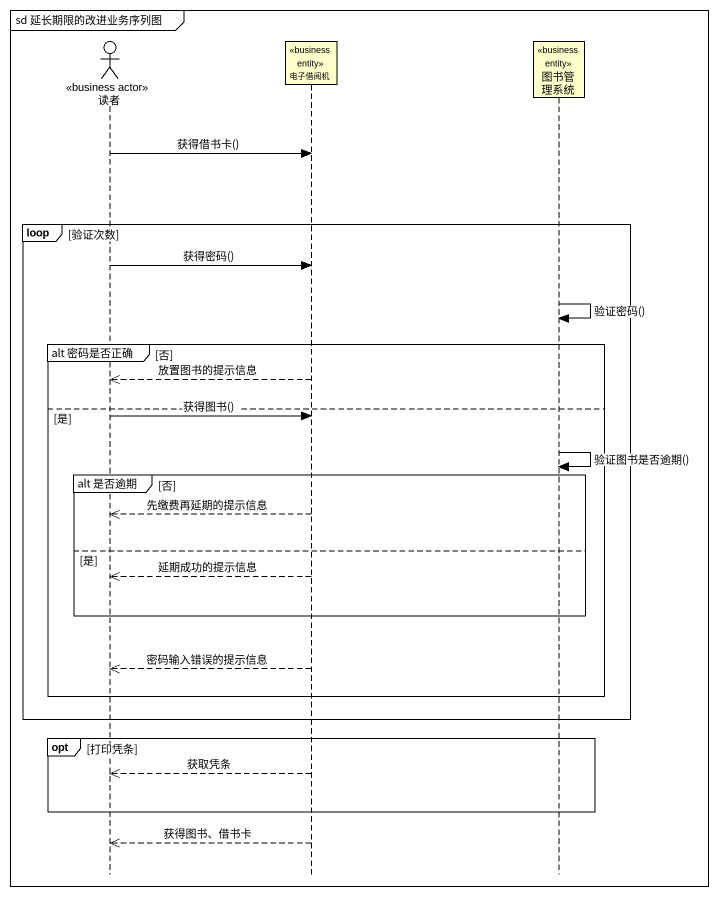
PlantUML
@startuml
mainframe sd 延长期限的改进业务序列图
hide footbox
actor 读者 <<business actor>>
participant 电子借阅机 <<business entity>>
participant 图书管理系统 <<business entity>>

读者 -> 电子借阅机 : 获得借书卡()
loop 验证次数
  读者 -> 电子借阅机 : 获得密码()
  图书管理系统 -> 图书管理系统 : 验证密码()
  group alt 密码是否正确 [否]
    电子借阅机 -->> 读者 : 放置图书的提示信息
  else 是
    读者 -> 电子借阅机 : 获得图书()
    图书管理系统 -> 图书管理系统 : 验证图书是否逾期()
    group alt 是否逾期 [否]
      电子借阅机 -->> 读者 : 先缴费再延期的提示信息
    else 是
      电子借阅机 -->> 读者 : 延期成功的提示信息
    end
    电子借阅机 -->> 读者 : 密码输入错误的提示信息
  end
end
opt 打印凭条
  电子借阅机 -->> 读者 : 获取凭条
end
电子借阅机 -->> 读者 : 获得图书、借书卡
@enduml
